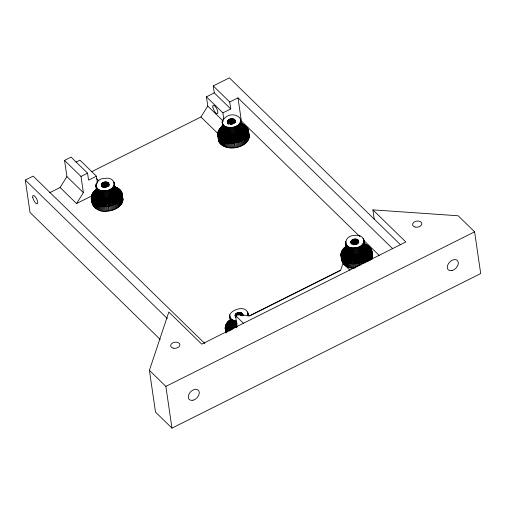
<?xml version="1.0" encoding="UTF-8"?>
<svg xmlns="http://www.w3.org/2000/svg" width="506" height="506" viewBox="0 0 506 506"><rect width="100%" height="100%" fill="white"/><g stroke="black" fill="none" stroke-linecap="round" stroke-linejoin="round"><path stroke-width="0.76" d="M122.307 196.587C125.393 205.158 114.603 210.844 107.411 211.078L106.734 206.435L106.779 197.612L105.76 190.661C93.578 193.134 93.104 178.384 104.925 178.403C116.639 176.303 117.063 190.42 105.76 190.661M248.572 133.369C251.659 141.939 240.869 147.625 233.677 147.86L233 143.223L233.045 134.4L232.033 127.442C211.906 127.891 227.441 108.493 238.807 117.006C239.68 117.702 240.382 118.663 240.609 119.777C240.495 123.066 242.836 126.772 241.02 129.903C239.49 132.401 236.625 133.736 233.842 134.273C229.534 135.469 221.755 133.148 223.456 127.468L218.371 131.029C213.703 156.057 268.218 137.461 241.065 123.464M356.806 266.605L356.357 263.512L356.401 254.695L355.383 247.738C343.201 250.211 342.726 235.467 354.548 235.48C366.255 233.38 366.686 247.497 355.383 247.738M107.411 211.078C94.54 214.386 84.704 196.904 96.545 189.32M92.143 200.952L92.124 203.007M92.067 201.641L91.39 197.005L96.886 192.286L96.924 192.811L91.447 198.371C96.463 217.808 139.232 198.637 114.799 186.682M218.339 138.423C218.364 145.899 227.523 148.524 233.677 147.86M352.227 247.776L353.239 254.727L353.277 263.55L353.953 268.186C342.195 269.654 335.813 252.285 346.161 246.397M341.765 258.028L341.873 260.761M346.212 248.231L341.442 252.007L346.642 248.294L346.54 249.888L341.069 255.448C346.085 274.885 388.855 255.713 364.421 243.759M363.827 242.191L364.845 249.148L371.467 254.442L372.144 259.078L372.574 257.004L372.188 254.309M236.587 321.202C215.316 315.902 249.104 299.09 247.87 315.991M230.945 321.304C229.794 324.327 232.608 327.116 235.391 327.743L234.379 320.785M106.38 211.135L105.703 206.492L105.982 197.694L104.963 190.737M232.646 147.916L231.969 143.28L232.248 134.476L231.236 127.518M355.889 267.44L355.326 263.575L355.598 254.771L354.586 247.813M226.871 332.436C223.178 328.255 226.22 322.075 230.515 319.703M225.866 332.613L225.214 327.287L230.711 322.373L225.309 326.604L230.793 321.835L225.474 325.915L230.401 321.765M105.349 211.141L104.672 206.505L105.185 197.726L104.166 190.768M231.621 147.929L230.945 143.287L231.451 134.507L230.439 127.55M354.972 268.218L354.295 263.582L354.801 254.803L353.789 247.845M104.337 211.11L103.66 206.473L104.394 197.713L103.382 190.756M230.603 147.891L229.926 143.255L230.66 134.495L229.648 127.537M353.277 263.55L354.017 254.79L352.998 247.832M92.453 204.342L91.384 197.694L96.924 192.811C99.505 201.154 116.31 198.403 115.216 189.434L121.895 192.596L122.958 199.927M342.075 261.419L341.006 254.771L346.54 249.888C349.083 258.465 366.837 255.245 364.63 246.017L370.917 248.408L364.358 245.543L370.518 247.801L370.746 249.35M102.345 210.901L101.668 206.265L102.863 197.549L101.845 190.591M228.617 147.682L227.94 143.046L229.129 134.33L228.111 127.373M351.967 267.978L351.29 263.341L352.48 254.626L351.468 247.668M101.282 184.766C101.87 181.363 108.708 180.712 108.986 184.513C108.145 187.688 101.877 188.34 101.282 184.766L101.523 186.657M227.555 121.548C228.136 118.151 234.98 117.493 235.252 121.295C234.411 124.47 228.149 125.121 227.555 121.548L227.789 123.439M236.157 317.047C231.868 312.759 243.848 309.931 242.988 315.864M350.905 241.843C351.487 238.44 358.33 237.788 358.609 241.59C357.767 244.765 351.499 245.416 350.905 241.843L351.145 243.734M101.383 210.73L100.707 206.087L102.13 197.397L101.111 190.439M227.656 147.512L226.979 142.875L228.396 134.179L227.384 127.221M351.006 267.807L350.329 263.171L351.746 254.474L350.734 247.516M100.454 210.509L99.777 205.872L101.428 197.201L100.409 190.25M226.72 147.297L226.043 142.654L227.694 133.989L226.675 127.031M350.07 267.585L349.393 262.949L351.044 254.278L350.032 247.326M101.668 206.265L103.616 197.65L102.604 190.692M227.94 143.046L229.888 134.432L228.87 127.48M351.29 263.341L353.239 254.727L352.277 263.468L352.954 268.104M100.707 206.087L102.863 197.549M226.979 142.875L229.129 134.33M232.033 127.442C235.922 127 241.134 124.368 240.609 119.777M350.329 263.171L352.48 254.626M242.703 315.346L242.766 314.321M99.777 205.872L102.13 197.397M226.043 142.654L228.396 134.179M349.393 262.949L351.746 254.474M233.645 328.653L234.082 327.249L233.064 320.292M98.683 209.946L98.006 205.309L100.757 196.967L99.745 190.009M224.949 146.734L224.272 142.091L227.023 133.748L226.011 126.791M348.305 267.029L347.628 262.386L350.38 254.044L349.361 247.086M149.409 370.348L168.814 312.038L201.742 344.15L405.818 241.976L372.897 209.863L458.151 215.771L474.609 231.83L480.7 273.569L171.964 428.139L155.5 412.086L149.409 370.348L165.873 386.401L171.964 428.139M232.779 329.033L233.487 326.946L232.469 319.988M97.854 209.604L97.177 204.968L100.131 196.689L99.113 189.737M224.12 146.386L223.443 141.75L226.397 133.476L225.385 126.519M347.477 266.681L346.8 262.045L349.747 253.772L348.735 246.814M97.07 209.225L96.393 204.582L99.543 196.379L98.531 189.421M223.336 146.006L222.659 141.37L225.815 133.16L224.797 126.203M346.692 266.301L346.015 261.665L349.165 253.455L348.153 246.498M96.33 208.801L95.653 204.165L99.012 196.024L98 189.073M222.602 145.583L221.925 140.946L225.278 132.812L224.266 125.855M345.952 265.878L345.275 261.241L348.634 253.108L347.616 246.15M98.006 205.309L101.428 197.201L98.872 205.613L99.549 210.249M224.272 142.091L227.694 133.989L225.138 142.395L225.815 147.031M347.628 262.386L351.044 254.278L348.495 262.69L349.172 267.326M233.513 328.59L234.082 327.249M97.177 204.968L100.757 196.967M223.443 141.75L227.023 133.748M346.8 262.045L350.38 254.044M232.589 328.938L233.487 326.946L232.317 329.001M96.393 204.582L100.131 196.689M222.659 141.37L226.397 133.476M346.015 261.665L349.747 253.772M231.381 329.887L232.937 326.604L231.925 319.647M95.653 204.165L99.543 196.379M221.925 140.946L225.815 133.16M345.275 261.241L349.165 253.455M230.489 330.121L232.444 326.225L231.432 319.267M229.281 330.956L232.007 325.82L230.995 318.862M95.008 207.858L94.331 203.216L98.531 195.645L97.513 188.687M221.28 144.64L220.603 140.004L224.797 132.427L223.785 125.469M344.63 264.935L343.953 260.299L348.153 252.722L347.135 245.764M94.432 207.333L93.755 202.697L98.107 195.227L97.089 188.27M220.698 144.115L220.021 139.479L224.373 132.009L223.361 125.058M344.048 264.41L343.372 259.774L347.723 252.304L346.711 245.347M230.938 329.975L232.937 326.604M93.907 206.783L93.23 202.147L97.74 194.785L96.722 187.827M220.18 143.565L219.503 138.929L224.006 131.573L222.994 124.615M343.53 263.86L342.853 259.224L347.363 251.861L346.344 244.91M229.566 330.867L232.444 326.225M49.689 192.704L60.081 187.505L66.912 176.619L64.547 160.389L71.087 157.113L87.551 173.166L88.563 180.123L96.412 176.196L97.43 183.147M60.081 187.505L76.545 203.557L83.376 192.672L81.011 176.442L64.547 160.389M91.58 171.736L200.945 116.981L207.783 106.089L206.429 96.817L214.278 92.889L230.742 108.942L222.893 112.87L206.429 96.817M223.038 124.065L217.409 133.034L200.945 116.981M228.63 331.038L232.007 325.82L227.339 331.835L231.628 325.383L230.616 318.426M94.331 203.216L99.012 196.024L94.97 203.709L95.647 208.345M220.603 140.004L225.278 132.812L221.236 140.491L221.913 145.127M343.953 260.299L348.634 253.108L344.586 260.786L345.263 265.422M93.755 202.697L98.531 195.645M220.021 139.479L224.797 132.427M343.372 259.774L348.153 252.722M230.293 317.964L231.312 324.922L226.435 331.854L231.628 325.383M93.23 202.147L98.107 195.227M219.503 138.929L224.373 132.009M342.853 259.224L347.723 252.304M222.811 126.102L220.129 128.404L218.371 131.029L223.102 127.392M229.692 315.415L231.059 324.441L226.062 331.247L231.312 324.922M93.053 205.607L92.377 200.964L97.437 194.323L96.425 187.365M219.319 142.388L218.643 137.752L223.703 131.105L222.608 123.363M342.676 262.684L341.999 258.047L347.059 251.4L346.079 244.43M92.718 204.981L92.041 200.344L97.196 193.836L95.868 185.329M218.99 141.762L218.314 137.126L223.469 130.618L222.172 121.579M345.49 242.406L346.819 250.913L341.664 257.421L347.059 251.4M95.906 185.854L97.025 193.33L91.776 199.699L97.196 193.836M222.14 122.11L223.291 130.112L218.048 136.487L223.469 130.618M345.528 242.931L346.648 250.407L341.398 256.776L346.819 250.913M96.924 192.811L91.58 199.041L97.025 193.33M218.522 140.466L217.656 134.476L223.19 129.593L217.846 135.829L223.291 130.112M231.059 324.441L225.752 330.62L225.98 332.17M346.54 249.888L341.202 256.118L346.648 250.407M92.377 200.964L97.74 194.785L92.775 201.571L93.452 206.208M218.643 137.752L224.006 131.573L219.041 138.353L219.718 142.989M341.999 258.047L347.363 251.861L342.391 258.648L343.068 263.284M225.512 329.982L230.869 323.941L229.68 315.946M92.041 200.344L97.437 194.323M218.314 137.126L223.703 131.105M217.713 135.153L223.19 129.593M225.961 333.068L225.189 327.97L230.711 322.373M91.384 197.694L96.886 192.286M217.656 134.476L223.152 129.068L217.662 133.786L218.725 141.123M341.006 254.771L346.509 249.363L341.012 254.082L341.689 258.718M230.869 323.941L225.334 329.324L230.749 323.429L225.227 328.653L230.692 322.904L225.189 327.97M91.39 197.005L96.918 191.749L95.906 184.798M217.662 133.786L223.184 128.537L217.738 133.097L223.285 127.999L218.092 131.712L223.456 127.468M341.012 254.082L346.54 248.832L345.522 241.874M91.807 198.63L91.466 196.315L97.019 191.217L91.826 194.93L97.19 190.686L92.105 194.247L96.829 190.61M341.316 254.935L341.088 253.392L346.642 248.294L341.234 252.696M91.466 196.315L96.918 191.749M341.088 253.392L346.54 248.832M97.019 191.217L91.611 195.62L91.839 197.169M217.877 132.401L223.285 127.999M225.929 326.775L225.701 325.231L230.559 321.272M346.452 247.687L341.727 251.324L346.174 248.206M225.701 325.231L230.363 321.74M97.139 190.079L92.446 193.57L96.804 190.585M222.817 127.297L218.718 130.352L223.07 127.367M346.174 247.592L342.069 250.647L346.42 247.662M225.999 324.555L230.591 321.196M96.924 189.978L92.857 192.906L97.114 190.047M222.608 127.177L219.13 129.688L222.773 127.24M346.547 247.054L342.48 249.983L346.129 247.535M230.173 321.165L226.353 323.884L230.565 321.165M230.54 320.621L226.777 323.226L230.281 321M230.35 320.507L227.264 322.588L230.502 320.557M93.332 192.255L96.899 189.914M219.598 129.036L223.165 126.702M342.954 249.331L346.515 246.998M230.236 320.374L227.808 321.961L230.319 320.418M97.177 189.503L93.863 191.622L96.88 189.845M222.785 126.709L220.129 128.404L223.146 126.633M346.136 247.004L343.485 248.699L346.496 246.928M97.044 189.396L94.451 191.009L97.158 189.44M222.665 126.582L220.724 127.797L222.748 126.614M346.661 246.473L344.074 248.085L346.098 246.909M346.61 246.352L344.719 247.497L346.661 246.384M228.402 321.361L230.23 320.26M95.798 189.858L97.038 189.155M345.415 246.934L346.654 246.232M160.193 339.431L30.037 212.501L25.3 180.035L33.149 176.107L204.873 343.574M214.278 92.889L213.26 85.931L229.382 77.861L400.48 244.714M76.026 162.103L79.954 160.136L96.412 176.196M81.011 176.442L87.551 173.166M213.26 85.931L229.724 101.984L237.991 97.848L392.694 248.712M76.545 203.557L91.934 195.854M237.143 326.958L235.473 315.491L237.131 314.656L249.901 315.649L340.702 270.191L342.967 263.392L349.969 270.217M249.414 315.972L340.709 270.267M165.873 386.401L474.609 231.83M363.77 243.74L365.288 244.063L363.808 243.709M240.786 123.622L242.76 124.109M364.137 243.917L366.116 244.404M114.514 186.84L116.494 187.328M240.812 123.793L243.544 124.495M364.162 244.082L366.901 244.79M114.539 187.005L117.278 187.707M241.444 124.16L244.284 124.912L240.831 123.881M241.292 124.362L244.974 125.368L241.438 124.261M114.293 187.378L118.701 188.586L114.558 187.1M240.945 124.552L245.606 125.861L241.267 124.438M364.295 244.847L368.963 246.156L363.896 244.493L368.324 245.663L364.181 244.177M114.672 187.764L119.34 189.073L114.28 187.416M241.014 124.615L246.188 126.38M364.371 244.91L369.538 246.675M119.916 189.598L114.748 187.834L120.441 190.148L114.407 188.011L120.896 190.724L115.425 188.713L121.295 191.325L121.522 192.875M241.343 125.026L246.707 126.93L240.989 124.647M364.693 245.321L370.057 247.225L364.345 244.942M240.47 119.264L241.691 127.784L248.554 131.383L241.691 127.253L241.008 125.248L247.168 127.512L247.39 129.055M247.788 129.656L247.56 128.113L241.28 125.722L247.896 128.733M121.295 191.325L115.007 188.94L121.63 191.951L121.965 194.272M241.394 125.096L247.168 127.512M364.744 245.391L370.518 247.801M241.008 125.248L247.56 128.113M364.63 246.017L371.246 249.028L371.474 250.578M249.23 136.025L248.364 130.036L241.621 126.728L248.49 130.706L241.691 127.253M372.58 256.321L371.714 250.331L364.971 247.023L371.847 251.001L365.041 247.548L363.82 239.559M122.964 199.237L122.091 193.254L115.355 189.946L122.224 193.924L115.425 190.471L114.198 182.483M248.364 130.036L241.482 126.222L248.161 129.378L249.224 136.709M371.714 250.331L364.832 246.517L371.512 249.673L372.574 257.004M115.216 189.434L122.091 193.254M365.041 247.548L371.91 251.678L365.047 248.079L364.029 241.122M115.425 190.471L122.288 194.601L115.425 191.002L114.413 184.045M248.547 132.072L241.691 127.784L248.471 132.768L249.148 137.404M371.897 252.367L365.047 248.079L371.821 253.057L372.498 257.699M122.281 195.291L115.425 191.002L122.205 195.98L122.882 200.623M240.261 118.765L241.628 128.322L248.471 132.768M363.618 239.06L364.978 248.61L371.821 253.057M113.995 181.983L115.355 191.534L122.205 195.98M240.476 121.895L241.488 128.853L248.326 133.457L249.003 138.094M364.845 249.148L371.682 253.753L372.359 258.389M114.211 185.114L115.223 192.071L122.06 196.676L122.737 201.312M240.274 122.427L241.292 129.384L248.117 134.147L248.794 138.783M363.624 242.722L364.643 249.679L371.467 254.442M114.008 185.645L115.02 192.603L121.845 197.365L122.522 202.002M241.628 128.322L248.326 133.457M364.978 248.61L371.682 253.753M115.355 191.534L122.06 196.676M241.488 128.853L248.117 134.147M115.223 192.071L121.845 197.365M241.292 129.384L247.839 134.83L248.509 139.466M364.643 249.679L371.189 255.125L371.752 258.99M115.02 192.603L121.566 198.048L122.243 202.685M240.008 122.952L241.02 129.903L247.491 135.507L248.168 140.143M363.359 243.241L364.377 250.198L370.841 255.802L371.404 259.667M113.736 186.164L114.754 193.121L121.225 198.725L121.902 203.361M239.673 123.458L240.692 130.415L247.08 136.171L247.757 140.807M363.03 243.753L364.042 250.71L370.436 256.466L370.885 259.559M113.407 186.676L114.419 193.634L120.814 199.389L121.491 204.026M239.281 123.951L240.299 130.909L246.612 136.822L247.289 141.459M362.638 244.246L363.65 251.204L369.962 257.118L370.411 260.21M113.015 187.169L114.027 194.127L120.339 200.041L121.016 204.677M359.943 236.663L241.375 121.035L237.991 97.848M363.327 239.964L379.139 255.378M246.751 142.091L246.074 137.455L239.844 131.383L238.832 124.425M369.766 260.065L369.431 257.75L363.2 251.678L362.182 244.721M207.783 106.089L223.146 121.079M120.485 205.309L119.808 200.673L113.578 194.601L112.566 187.644M96.203 178.327L98.948 181.003M235.473 315.491L243.62 323.435M66.912 176.619L83.376 192.672M25.3 180.035L167.341 318.552M364.377 250.198L370.436 256.466M241.02 129.903L247.08 136.171M114.754 193.121L120.814 199.389M364.042 250.71L369.962 257.118M240.692 130.415L246.612 136.822M114.419 193.634L120.339 200.041M363.65 251.204L369.431 257.75M240.299 130.909L246.074 137.455M114.027 194.127L119.808 200.673M361.676 245.176L362.694 252.133L368.191 258.952L368.532 261.267M238.326 124.881L239.344 131.838L244.841 138.657L245.518 143.293M112.06 188.099L113.072 195.057L118.575 201.875L119.252 206.511M361.12 245.6L362.138 252.557L367.495 259.515L367.723 261.058M237.769 125.305L238.781 132.262L244.145 139.22L244.822 143.856M111.503 188.523L112.515 195.48L117.873 202.438L118.549 207.074M366.976 261.596L366.749 260.052L361.531 252.956L360.519 245.998M244.075 144.393L243.399 139.757L238.181 132.661L237.169 125.703M117.803 207.612L117.126 202.976L111.915 195.879L110.896 188.921M368.191 258.952L363.2 251.678L368.842 258.364L369.178 260.679M244.841 138.657L239.844 131.383L245.486 138.068L246.163 142.705M118.575 201.875L113.578 194.601L119.22 201.287L119.897 205.923M362.694 252.133L367.495 259.515M239.344 131.838L244.145 139.22M113.072 195.057L117.873 202.438M362.138 252.557L366.749 260.052M238.781 132.262L243.399 139.757M112.515 195.48L117.126 202.976M359.874 246.359L360.886 253.316L365.117 261.026L365.345 262.576M236.517 126.07L237.535 133.021L241.767 140.731L242.444 145.374M110.251 189.282L111.263 196.239L115.501 203.95L116.178 208.586M359.184 246.688L360.202 253.645L364.244 261.469L364.472 263.012M235.834 126.399L236.852 133.35L240.894 141.174L241.571 145.81M109.568 189.611L110.58 196.568L114.628 204.386L115.305 209.029M358.469 246.985L359.488 253.936L363.34 261.868L363.561 263.411M235.119 126.69L236.131 133.647L239.983 141.572L240.66 146.209M108.847 189.902L109.865 196.859L113.717 204.791L114.394 209.427M362.625 263.778L362.397 262.228L358.741 254.189L357.723 247.232M239.724 146.576L239.047 141.933L235.385 133.894L234.373 126.943M113.452 209.788L112.775 205.151L109.119 197.112L108.107 190.155M365.117 261.026L361.531 252.956L365.958 260.558L366.18 262.102M241.767 140.731L238.181 132.661L242.602 140.263L243.278 144.899M115.501 203.95L111.915 195.879L116.336 203.482L117.012 208.118M360.886 253.316L364.244 261.469M237.535 133.021L240.894 141.174M111.263 196.239L114.628 204.386M360.202 253.645L363.34 261.868M236.852 133.35L239.983 141.572M110.58 196.568L113.717 204.791M359.488 253.936L362.397 262.228M236.131 133.647L239.047 141.933M109.865 196.859L112.775 205.151M356.958 247.447L357.976 254.404L360.778 265.15M233.608 127.151L234.62 134.109L237.093 142.54L237.763 147.176M107.342 190.37L108.354 197.321L110.82 205.752L111.497 210.395M356.173 247.611L357.192 254.569L359.772 265.391M232.823 127.316L233.842 134.273L236.081 142.774L236.757 147.41M106.557 190.534L107.569 197.492L109.815 205.993L110.491 210.629M358.754 265.58L356.401 254.695L357.837 266.504M235.739 147.607L233.045 134.4L234.714 147.752M109.473 210.825L106.779 197.612L108.442 210.97M360.443 262.829L358.741 254.189L361.657 264.1M237.093 142.54L235.385 133.894L238.079 142.256L238.756 146.892M110.82 205.752L109.119 197.112L111.813 205.474L112.484 210.11M357.976 254.404L359.437 263.069M234.62 134.109L236.081 142.774M108.354 197.321L109.815 205.993M372.897 209.863L374.25 219.142M363.346 238.585L363.681 240.9M358.463 240.584L358.805 242.45M358.28 240.274L358.507 241.824M358.033 239.996L358.488 243.082M357.729 239.743L358.185 242.829M357.375 239.521L357.938 243.386M356.97 239.338L357.647 243.981M356.528 239.199L357.204 243.835M356.06 239.104L356.844 244.512M355.56 239.047L356.35 244.461M355.048 239.047L355.838 244.455M354.535 239.085L355.32 244.493M354.023 239.167L354.807 244.581M353.523 239.3L354.314 244.708M353.043 239.471L353.833 244.879M352.6 239.68L353.277 244.316M352.195 239.926L352.758 243.791M351.828 240.198L352.397 244.063M351.525 240.502L352.087 244.366M351.272 240.818L351.721 243.911M351.082 241.153L351.423 243.475M350.962 241.501L351.297 243.816M345.623 241.337L345.851 242.886M341.537 256.485L342.341 262.057M248.231 131.054L248.459 132.597M235.113 120.289L235.499 122.496M234.929 119.979L235.265 122.3M234.683 119.701L235.024 122.016M234.379 119.448L234.828 122.541M234.025 119.226L234.588 123.091M233.62 119.043L234.183 122.907M233.177 118.904L233.854 123.54M232.703 118.809L233.38 123.445M232.21 118.758L232.886 123.394M229.724 101.984L230.742 108.942M231.697 118.752L232.488 124.16M231.179 118.79L231.969 124.198M230.666 118.872L231.457 124.286M230.167 119.005L230.957 124.413M229.692 119.176L230.483 124.584M229.25 119.384L229.92 124.021M228.838 119.631L229.401 123.496M228.478 119.903L229.041 123.768M228.168 120.207L228.731 124.071M227.921 120.523L228.37 123.616M227.732 120.858L228.181 123.951M227.605 121.206L228.023 124.084M229.597 147.809L228.921 143.173L229.888 134.432L229.926 143.255M222.893 112.87L223.791 119.055M222.678 119.985L222.899 121.529M247.959 312.834L248.541 316.18M247.738 312.347L247.959 313.891M247.447 311.873L247.788 314.194M242.646 313.992L242.874 315.542M242.469 313.688L242.69 315.232M242.222 313.404L242.557 315.725M241.919 313.151L242.254 315.472M241.564 312.936L241.9 315.251M241.16 312.752L241.609 315.845M240.717 312.613L241.166 315.7M240.242 312.512L240.692 315.605M239.743 312.461L240.084 314.783M239.237 312.455L239.572 314.776M238.718 312.493L239.053 314.814M238.206 312.581L238.541 314.903M237.706 312.708L238.048 315.029M237.232 312.879L237.567 315.2M236.783 313.094L237.01 314.637M236.378 313.334L236.606 314.884M236.017 313.612L236.239 315.156M235.707 313.91L236.043 316.231M236.814 322.746L237.042 324.295M235.454 314.232L235.91 317.325M235.265 314.568L235.606 316.889M235.145 314.909L235.486 317.23M235.088 315.257L235.328 317.142M235.828 321.108L236.726 327.293M235.088 320.968L236.106 327.926M233.702 320.557L234.714 327.515M229.781 314.877L230.002 316.427M230.23 317.97L230.458 319.514M225.758 329.691L225.986 331.24M108.841 183.507L109.068 185.051M108.657 183.197L108.999 185.519M108.417 182.919L108.866 186.006M108.113 182.666L108.562 185.753M107.753 182.445L108.322 186.309M107.354 182.261L107.917 186.126M106.911 182.122L107.588 186.758M106.437 182.027L107.114 186.663M105.937 181.97L106.614 186.613M105.425 181.964L106.216 187.378M104.913 182.008L105.703 187.416M104.4 182.09L105.191 187.505M103.901 182.223L104.691 187.631M103.426 182.394L104.211 187.802M102.977 182.603L103.654 187.239M102.573 182.849L103.249 187.486M102.212 183.121L102.775 186.986M101.902 183.425L102.465 187.29M101.649 183.741L102.098 186.834M101.459 184.076L101.801 186.398M101.339 184.424L101.674 186.739M103.332 211.027L102.655 206.391L103.616 197.65L103.66 206.473M96.172 183.729L96.399 185.272M96.007 184.26L96.342 186.581M357.192 254.569L358.419 263.265M233.842 134.273L235.062 142.97M107.569 197.492L108.796 206.189M355.598 254.771L356.357 263.512M232.248 134.476L233 143.223M105.982 197.694L106.734 206.435M354.801 254.803L355.326 263.575M231.451 134.507L231.969 143.28M105.185 197.726L105.703 206.492M354.017 254.79L354.295 263.582M230.66 134.495L230.945 143.287M104.394 197.713L104.672 206.505M96.994 189.276L95.096 190.42L97.044 189.307M222.627 126.443L221.369 127.202L222.665 126.462M230.236 320.083L229.06 320.779L230.262 320.115M241.938 123.768L240.42 123.445L241.938 123.768M193.039 400.24A6.527 4.396 -45.7 0 0 198.896 390.91A6.527 4.396 -45.7 0 0 189.389 393.326A6.527 4.396 -45.7 0 0 193.039 400.24M452.067 270.558A6.527 4.396 -45.7 0 0 457.924 261.222A6.527 4.396 -45.7 0 0 448.411 263.645A6.527 4.396 -45.7 0 0 452.067 270.558M212.849 107.057A4.693 1.588 63.4 0 0 217.023 113.724A4.693 1.588 63.4 0 0 216.138 107.664A4.693 1.588 63.4 0 0 212.849 107.057M173.109 348.153A4.662 3.068 -8.3 0 0 179.908 344.75A4.662 3.068 -8.3 0 0 172.805 342.84A4.662 3.068 -8.3 0 0 173.109 348.153M32.738 197.232A4.693 1.588 63.4 0 0 36.906 203.899A4.693 1.588 63.4 0 0 36.021 197.84A4.693 1.588 63.4 0 0 32.738 197.232M415.046 227.03A4.662 3.068 -8.3 0 0 421.846 223.627A4.662 3.068 -8.3 0 0 414.743 221.71A4.662 3.068 -8.3 0 0 415.046 227.03"/></g></svg>
